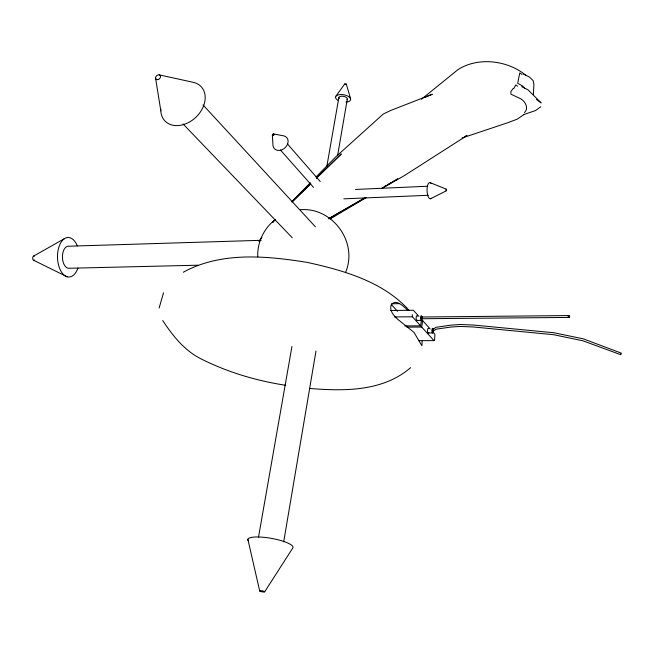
<?xml version="1.0" encoding="UTF-8"?>
<svg xmlns="http://www.w3.org/2000/svg" width="654" height="654" viewBox="0 0 654 654"><rect width="100%" height="100%" fill="white"/><g stroke="black" fill="none" stroke-linecap="round" stroke-linejoin="round"><path stroke-width="0.98" d="M257.766 256.875C257.071 242.569 264.036 227.862 275.596 219.417M533.362 94.601L533.909 84.521L533.198 80.72L529.56 77.107L523.233 73.927M422.124 341.184L421.904 345.786L414.023 332.396L398.311 319.781C394.158 316.144 389.204 311.083 391.117 305.058C395.784 298.134 403.861 306.587 407.417 310.061M433.022 330.711L432.629 331.619L432.49 329.698L435.981 327.311L450.859 325.144L460.056 324.515L473.627 325.046L553.807 332.739L583.245 338.837L621.3 353.127A1.365 0.49 -70.4 0 1 621.194 353.822L620.662 354.656L582.788 340.759L553.513 334.693L473.422 326.984L459.95 326.444L450.835 327.057L436.267 329.15L432.466 331.431M432.858 331.97L434.902 334.251L434.583 339.728L434.003 340.636L421.716 327.057L422.647 320.583L420.677 320.591M404.777 325.913L420.612 325.839L421.413 320.28M283.689 541.88L315.98 351.051M337.677 155.055L347.299 99.146M326.845 166.386L338.862 97.52M258.51 537.147L291.946 346.489M421.666 318.204L421.25 318.678L421.315 317.01L568.833 315.571M159.126 308.042L163.525 292.779M345.451 272.62C358.474 242.732 332.812 206.991 300.374 209.73M421.928 318.204L421.348 318.735M350.626 98.828L346.358 84.268C346.154 83.499 344.004 83.737 345.026 84.472M524.402 112.643C529.176 108.262 525.301 101.476 520.739 98.819L510.905 94.135L510.864 91.552L513.169 88.478L513.758 88.601L515.753 84.955L517.584 86.189M264.682 591.813A2.551 0.507 10.1 0 0 261.101 590.693A2.551 0.507 10.1 0 0 260.742 591.527A2.551 0.507 10.1 0 0 264.682 591.813L292.935 547.766A22.947 5.191 10.1 0 0 269.423 538.038A22.947 5.191 10.1 0 0 248.209 540.719M272.873 222.401L274.958 219.523M336.033 96.015L344.756 83.957M258.919 241.359L261.878 237.304M273.127 221.902L274.901 219.466M291.937 201.514L310.356 182.752M316.021 176.981L335.862 156.78L383.211 114.074L390.561 110.518L432.327 94.241L424.16 97.634M292.412 201.702L310.65 183.872M316.487 178.166L341.298 153.919L316.561 177.994M291.823 202.061L310.74 183.66M421.438 99.253L457.8 69.765C477.845 56.628 507.594 60.25 525.702 75.194M432.981 331.439L433.25 331.153A1.333 1.079 54.5 0 0 433.373 330.711M540.801 106.741L535.422 110.591L523.568 114.646M523.658 114.785L517.265 119.134L507.774 122.715L462.149 137.986M410.622 367.654C382.811 391.705 343.93 391.264 309.375 388.435M330.237 218.436L333.671 216.286M330.131 218.959L366.166 197.606M381.985 188.238L397.804 178.861L392.531 181.877M329.305 218.248L364.433 198.039M384.626 186.423L386.383 185.409M388.141 184.403L390.773 182.883M328.537 218.828L365.553 197.729M381.421 188.679L404.344 175.615L466.981 135.566L464.422 136.694M33.46 256.18L64.435 238.661M430.487 198.775L446.191 190.878L446.461 190.159L446.175 189.104L430.34 182.728M183.324 272.219C221.085 251.479 266.227 255.837 307.151 262.368C343.783 270.486 382.794 281.449 408.922 310.143M432.588 329.624L433.095 329.861M355.523 189.447L427.732 186.235M343.857 198.832L428.247 195.293M261.167 240.304L67.844 246.239A11.061 6.156 88.5 0 0 62.482 258.314A11.061 6.156 88.5 0 0 69.422 268.254L198.088 265.205M391.599 303.758L399.61 303.66M569.037 317.427L421.495 318.735M390.454 310.47L413.393 310.249L418.83 316.315M394.452 316.928L412.429 316.789L420.612 325.839M417.154 320.419L421.536 320.395M406.886 327.131L421.716 327.057M345.639 84.636L346.358 84.268M428.28 332.992L432.613 332.984M418.715 340.652L434.003 340.636M285.733 385.296C256.703 380.849 228.189 372.388 201.865 359.291C184.771 350.945 172.926 336.058 162.699 320.501M273.56 133.956L283.779 135.868A8.33 6.507 -41.6 0 1 287.842 143.283A8.33 6.507 -41.6 0 1 279.798 150.379A8.33 6.507 -41.6 0 1 272.971 145.409L272.358 135.01M446.11 190.862L446.175 189.104M159.208 74.85L192.987 82.273A24.934 18.664 -43.4 0 1 204.015 104.665A24.934 18.664 -43.4 0 1 178.894 125.511A24.934 18.664 -43.4 0 1 160.819 108.973M33.763 260.317L67.166 276.797M521.655 86.663L528.015 89.827L541.185 102.923L536.468 99.416M522.039 74.458L519.766 72.921L517.682 83.295L522.669 86.009L524.933 88.617M620.662 354.656L620.548 354.296A1.365 0.499 -70.4 0 1 620.556 354.084M183.014 123.908L292.215 237.704M202.969 104.877L315.408 226.799M391.288 304.519L397.501 311.288M422.647 320.583L430.136 328.937M280.402 149.979L313.519 187.387M287.368 143.839L320.223 181.493M421.92 317.542L421.331 317.01L421.658 317.542M247.874 539.288L259.703 591.02M155.562 78.088L160.819 110.788M412.257 314.697L412.429 316.789M77.932 268.083A19.784 11.012 88.5 0 1 61.648 272.317A19.784 11.012 88.5 0 1 60.83 242.642A19.784 11.012 88.5 0 1 77.319 245.871M34.678 259.949A2.15 1.234 88.5 0 1 33.084 259.736A2.15 1.234 88.5 0 1 32.888 256.981A2.15 1.234 88.5 0 1 34.409 256.237M417.375 320.264A2.354 0.875 89.3 0 1 416.287 319.348A2.354 0.875 89.3 0 1 416.41 316.348A2.354 0.875 89.3 0 1 417.53 316.225M422.271 318.367A2.354 0.875 89.3 0 1 420.955 320.035A2.354 0.875 89.3 0 1 420.914 316.062A2.354 0.875 89.3 0 1 422.263 317.754M428.901 332.526A2.322 0.85 89.5 0 1 427.814 332.412A2.322 0.85 89.5 0 1 427.642 329.452A2.322 0.85 89.5 0 1 428.672 328.553M433.537 330.368A2.322 0.842 89.5 0 1 432.539 332.943A2.322 0.842 89.5 0 1 431.983 329.436A2.322 0.842 89.5 0 1 433.357 329.256M431.231 198.366A8.126 2.951 87.7 0 1 427.046 190.101A8.126 2.951 87.7 0 1 431.092 183.431M338.502 100.642A7.685 3.63 9.7 0 1 337.922 94.944A7.685 3.63 9.7 0 1 349.481 97.176A7.685 3.63 9.7 0 1 346.015 102.089M339.164 98.615A4.3 2.027 9.7 0 1 343.064 96.269A4.3 2.027 9.7 0 1 347.021 99.629M568.375 315.931L568.293 316.135A0.997 0.785 88.1 0 0 568.301 316.855L568.686 317.362A0.826 0.654 88.1 0 0 569.209 317.362L569.577 316.855A0.997 0.785 88.1 0 0 569.569 316.135L569.193 315.629A0.826 0.654 88 0 0 568.661 315.629L568.375 315.931M158.154 79.567A2.812 2.068 -43.5 0 0 160.156 75.398A2.812 2.068 -43.5 0 0 155.848 76.829A2.812 2.068 -43.5 0 0 158.154 79.567M273.266 135.525A0.924 0.719 -41.6 0 0 273.887 134.144A0.924 0.719 -41.6 0 0 272.44 134.593A0.924 0.719 -41.6 0 0 273.266 135.525"/></g></svg>
